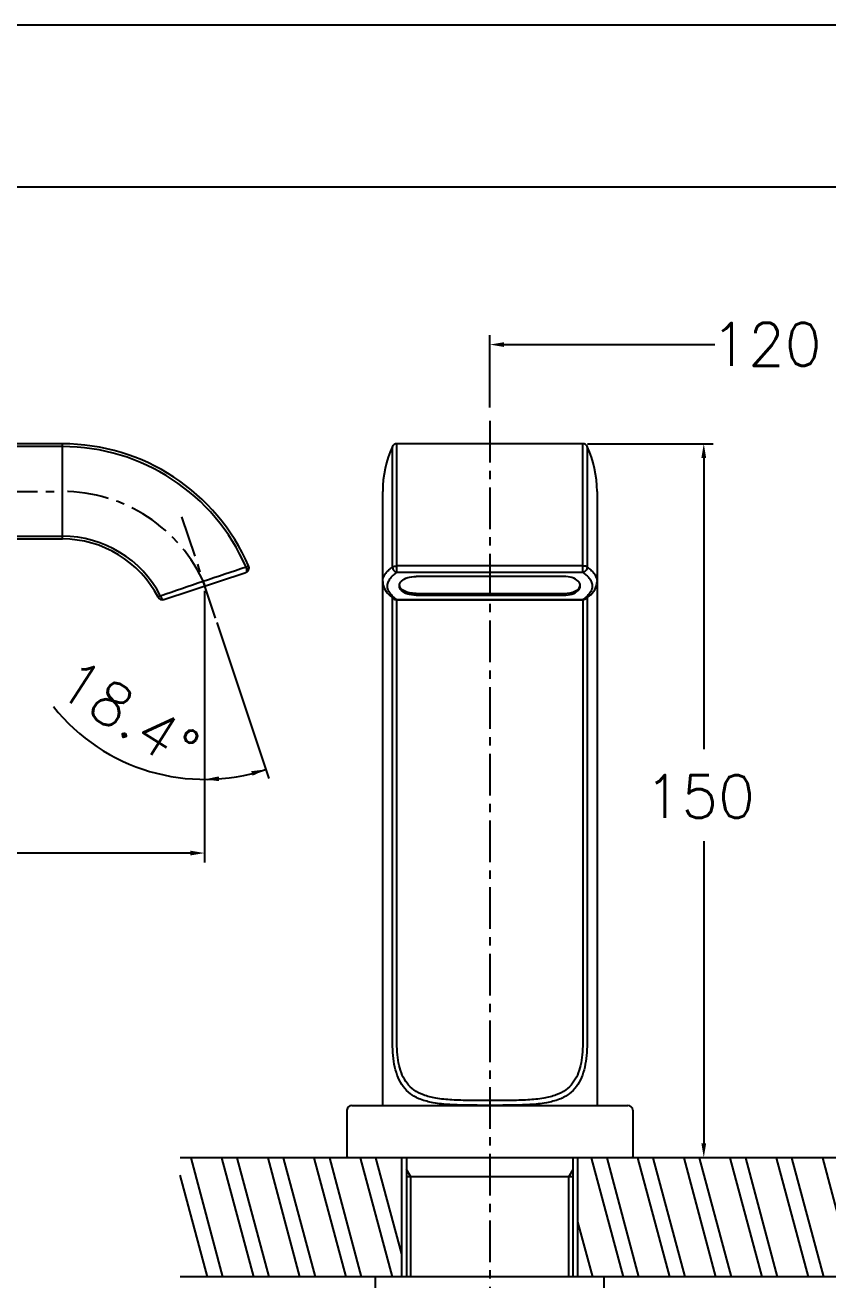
# Model space of a CAD drawing. Extents: x 9930 to 10524, y 9980 to 10400.
# Drawn here: x 10169.5 to 10338, y 10136.2 to 10399.9 of the extents above; entities that cross this region are included whole.
import ezdxf

# ---------------------------------------------------------------- set-up
doc = ezdxf.new("R2010")
doc.units = 0
doc.header["$LTSCALE"] = 7
doc.header["$MEASUREMENT"] = 0
doc.linetypes.add('CENTER', pattern=[2, 1.25, -0.25, 0.25, -0.25])
doc.layers.get('0').update_dxf_attribs({"color": 2, "linetype": 'CONTINUOUS'})
for name, color, linetype in [('CL', 1, 'CENTER'), ('D', 2, 'CONTINUOUS'), ('DWG', 7, 'CONTINUOUS')]:
    doc.layers.add(name, color=color, linetype=linetype)
doc.styles.add('GHS', font='ROMANS', dxfattribs={"bigfont": 'GHS'})

msp = doc.modelspace()

# ---------------------------------------------------------------- hatches: boundary and pattern name
at = {"layer": 'D'}
h = msp.add_hatch(dxfattribs=at)
h.set_pattern_fill('ANSI32', color=256, scale=25, angle=60, style=0)
h.set_pattern_definition([(105, (6185.135, 10262.222), (-9.055555, -2.426429), []), (105, (6187.344, 10266.049), (-9.055555, -2.426429), [])])
h.paths.add_polyline_path([(10248.55, 10161.91), (10202.05, 10161.91), (10202.05, 10136.91), (10248.55, 10136.91)])
h.paths.add_polyline_path([(10368.55, 10161.91), (10285.55, 10161.91), (10285.55, 10136.91), (10368.55, 10136.91)])
h.paths.add_polyline_path([(10452.05, 10161.91), (10405.55, 10161.91), (10405.55, 10136.91), (10452.05, 10136.91)])

# ---------------------------------------------------------------- linework, layer by layer
msp.add_line((10523.67, 10399.88), (9929.67, 10399.88))
at = {"color": 4}
msp.add_line((9960.67, 10365.88), (10509.67, 10365.88), dxfattribs=at)
at = {"color": 7, "linetype": 'Continuous'}
for p, q in [((10452.05, 10161.91), (10202.05, 10161.91)), ((10452.05, 10136.91), (10202.05, 10136.91))]:
    msp.add_line(p, q, dxfattribs=at)
at = {"layer": 'CL'}
for p, q in [((10267.05, 10316.76), (10267.05, 10056.44)), ((10037.3, 10301.91), (10177.3, 10301.91)), ((10202.32, 10296.57), (10209.4, 10275.3))]:
    msp.add_line(p, q, dxfattribs=at)
msp.add_arc((10177.3, 10269.31), 32.6, 23.4831, 90, dxfattribs=at)
at = {"layer": 'D'}
for p, q in [((10267.05, 10319.52), (10267.05, 10334.76)), ((10270.05, 10332.76), (10314.31, 10332.76)), ((10177.3, 10311.33), (10037.3, 10311.33)), ((10177.3, 10291.91), (10177.3, 10311.91)), ((10246.61, 10286.01), (10246.61, 10311.33)), ((10247.52, 10284.89), (10247.52, 10311.91)), ((10286.57, 10284.89), (10286.57, 10311.91)), ((10287.48, 10311.33), (10287.48, 10286.01)), ((10287.57, 10311.91), (10313.97, 10311.91)), ((10311.97, 10308.91), (10311.97, 10247.78)), ((10037.3, 10292.49), (10177.3, 10292.49)), ((10215.86, 10286.01), (10216.39, 10286.24)), ((10286.57, 10286.24), (10247.52, 10286.24)), ((10286.57, 10284.89), (10247.52, 10284.89)), ((10197.91, 10279.93), (10197.39, 10279.66)), ((10207.16, 10281.02), (10207.16, 10223.93)), ((10246.61, 10185.91), (10246.61, 10279.55)), ((10247.52, 10185.91), (10247.52, 10279.17)), ((10247.52, 10279.17), (10286.57, 10279.17)), ((10286.57, 10279.17), (10286.57, 10185.91)), ((10287.48, 10279.55), (10287.48, 10185.91)), ((10209.72, 10274.35), (10220.61, 10241.6)), ((10311.97, 10228.4), (10311.97, 10164.91)), ((10204.16, 10225.93), (10010.3, 10225.93)), ((10250.45, 10157.91), (10249.55, 10159.47)), ((10250.45, 10136.91), (10250.45, 10157.91)), ((10283.65, 10157.91), (10284.55, 10159.47)), ((10283.65, 10136.91), (10283.65, 10157.91))]:
    msp.add_line(p, q, dxfattribs=at)
for centre, radius, start, end in [((10177.3, 10269.31), 42.02, 23.4143, 90), ((10177.3, 10269.31), 23.18, 27.2628, 90), ((11152.87, 7488.74), 2950.03, 108.5194, 108.88752), ((10207.16, 10282.02), 40.61, 218.5555, 288.4)]:
    msp.add_arc(centre, radius, start, end, dxfattribs=at)
at = {"layer": 'D', "extrusion": (0, 0, -1)}
msp.add_ellipse((10251.55, 10282.26), major_axis=(3.5, 0), ratio=0.513974, start_param=4.712365, end_param=4.712389, dxfattribs=at)
at = {"layer": 'D'}
msp.add_ellipse((10282.55, 10282.26), major_axis=(-3.5, 0), ratio=0.513974, start_param=4.712365, end_param=4.712389, dxfattribs=at)
for points, knots in [([(10215.86, 10286.01), (10215.93, 10285.77), (10216.04, 10285.43), (10215.93, 10284.94), (10215.79, 10284.89)], [0, 0, 0, 0, 0.633173, 1, 1, 1, 1]), ([(10197.91, 10279.93), (10197.99, 10279.72), (10198.11, 10279.41), (10198.47, 10279.13), (10198.59, 10279.17)], [0, 0, 0, 0, 0.634251, 1, 1, 1, 1])]:
    msp.add_open_spline(points, degree=3, knots=knots, dxfattribs=at)
for points in [[(10244.55, 10282.99), (10244.55, 10283.08), (10244.75, 10283.97), (10245.22, 10284.74), (10245.85, 10285.41), (10246.61, 10286.01)], [(10246.7, 10279.83), (10246.38, 10280.16), (10245.72, 10281.18), (10245.55, 10282.13), (10245.75, 10282.96), (10246.19, 10283.69), (10246.8, 10284.33), (10247.52, 10284.89)], [(10246.61, 10286.01), (10246.84, 10286.13), (10247.16, 10286.21), (10247.52, 10286.24)], [(10246.61, 10286.01), (10246.67, 10285.63), (10246.87, 10285.28), (10247.17, 10285.02), (10247.52, 10284.89)], [(10287.48, 10286.01), (10287.27, 10286.13), (10286.95, 10286.21), (10286.57, 10286.24)], [(10287.48, 10286.01), (10287.42, 10285.63), (10287.23, 10285.28), (10286.93, 10285.02), (10286.57, 10284.89)], [(10286.57, 10284.89), (10287.3, 10284.33), (10287.91, 10283.69), (10288.35, 10282.96), (10288.55, 10282.13), (10288.38, 10281.18), (10287.72, 10280.16), (10287.39, 10279.83)], [(10287.48, 10286.01), (10288.24, 10285.41), (10288.88, 10284.74), (10289.34, 10283.97), (10289.55, 10283.08), (10289.55, 10282.99)], [(10247.08, 10279.5), (10246.7, 10279.83)], [(10246.95, 10279.3), (10246.99, 10279.28)], [(10246.99, 10279.28), (10247.19, 10279.19), (10247.52, 10279.17)], [(10247.52, 10279.17), (10247.08, 10279.5)], [(10287, 10279.49), (10286.57, 10279.17)], [(10287.1, 10279.27), (10286.91, 10279.19), (10286.57, 10279.17)], [(10287.39, 10279.83), (10287, 10279.49)], [(10287.14, 10279.3), (10287.1, 10279.27)], [(10267.05, 10172.92), (10262.74, 10172.94), (10258.67, 10173.07), (10255.18, 10173.46), (10252.43, 10174.21), (10250.36, 10175.35), (10248.86, 10176.87), (10247.81, 10178.75), (10247.12, 10180.94), (10246.74, 10183.37), (10246.61, 10185.91)], [(10267.05, 10173.92), (10262.94, 10173.94), (10259.04, 10174.06), (10255.71, 10174.42), (10253.09, 10175.11), (10251.11, 10176.16), (10249.67, 10177.56), (10248.67, 10179.29), (10248.01, 10181.32), (10247.64, 10183.56), (10247.52, 10185.91)], [(10286.57, 10185.91), (10286.46, 10183.56), (10286.08, 10181.32), (10285.43, 10179.29), (10284.42, 10177.56), (10282.99, 10176.16), (10281.01, 10175.11), (10278.38, 10174.42), (10275.05, 10174.06), (10271.16, 10173.94), (10267.05, 10173.92)], [(10287.48, 10185.91), (10287.36, 10183.37), (10286.97, 10180.94), (10286.28, 10178.74), (10285.23, 10176.87), (10283.73, 10175.35), (10281.66, 10174.21), (10278.92, 10173.46), (10275.43, 10173.07), (10271.36, 10172.94), (10267.05, 10172.92)]]:
    msp.add_spline(points, degree=3, dxfattribs=at)
for points in [[(10270.05, 10333.26), (10270.05, 10332.26), (10267.05, 10332.76)], [(10311.47, 10308.91), (10312.47, 10308.91), (10311.97, 10311.91)], [(10210.18, 10241.03), (10210.14, 10242.03), (10207.16, 10241.42)], [(10216.96, 10243.13), (10217.24, 10242.17), (10219.98, 10243.49)], [(10204.16, 10226.43), (10204.16, 10225.43), (10207.16, 10225.93)], [(10311.47, 10164.91), (10312.47, 10164.91), (10311.97, 10161.91)]]:
    msp.add_solid(points, dxfattribs=at)
at = {"layer": 'DWG'}
for p, q in [((10177.3, 10311.91), (10037.3, 10311.91)), ((10286.57, 10311.91), (10247.52, 10311.91)), ((10244.55, 10172.91), (10244.55, 10301.91)), ((10289.55, 10301.91), (10289.55, 10172.91)), ((10037.3, 10291.91), (10177.3, 10291.91)), ((10198.59, 10279.17), (10215.79, 10284.89)), ((10282.55, 10284.06), (10251.55, 10284.06)), ((10246.95, 10279.3), (10246.95, 10279.3)), ((10247.52, 10279.12), (10286.57, 10279.12)), ((10251.55, 10280.46), (10282.55, 10280.46)), ((10251.55, 10280.08), (10282.55, 10280.08)), ((10287.14, 10279.3), (10287.14, 10279.3)), ((10237.05, 10171.91), (10237.05, 10162.21)), ((10238.05, 10172.91), (10296.05, 10172.91)), ((10297.05, 10171.91), (10297.05, 10162.21)), ((10237.05, 10162.21), (10237.35, 10161.91)), ((10248.55, 10136.91), (10248.55, 10161.91)), ((10249.55, 10161.91), (10249.55, 10136.91)), ((10284.55, 10136.91), (10284.55, 10161.91)), ((10285.55, 10136.91), (10285.55, 10161.91)), ((10297.05, 10162.21), (10296.75, 10161.91)), ((10284.55, 10157.91), (10249.55, 10157.91)), ((10243.05, 10134.41), (10243.05, 10136.91)), ((10291.05, 10134.41), (10291.05, 10136.91))]:
    msp.add_line(p, q, dxfattribs=at)
for centre, radius, start, end in [((10177.3, 10269.31), 42.6, 23.4143, 90), ((10267.05, 10301.91), 22.5, 155.2535, 180), ((10247.52, 10310.91), 1, 90, 155.2535), ((10286.57, 10310.91), 1, 24.7465, 90), ((10267.05, 10301.91), 22.5, 0, 24.7465), ((10177.3, 10269.31), 22.6, 27.2628, 90), ((10215.48, 10285.84), 1, 288.4, 23.4143), ((10198.28, 10280.12), 1, 207.2628, 288.4), ((10238.05, 10171.91), 1, 90, 180), ((10296.05, 10171.91), 1, 0, 90)]:
    msp.add_arc(centre, radius, start, end, dxfattribs=at)
at = {"layer": 'DWG', "extrusion": (0, 0, -1)}
for centre, ratio, start_param, end_param in [((10251.55, 10282.07), 0.568168, 1.570796, 4.712389), ((10251.55, 10282.26), 0.513974, 7.853982, 9.424778)]:
    msp.add_ellipse(centre, major_axis=(3.5, 0), ratio=ratio, start_param=start_param, end_param=end_param, dxfattribs=at)
at = {"layer": 'DWG'}
for centre, ratio, start_param, end_param in [((10282.55, 10282.07), 0.568168, 1.570796, 4.712389), ((10282.55, 10282.26), 0.513974, 7.853982, 9.424778)]:
    msp.add_ellipse(centre, major_axis=(-3.5, 0), ratio=ratio, start_param=start_param, end_param=end_param, dxfattribs=at)
for points in [[(10244.55, 10282.98), (10244.7, 10282), (10245.55, 10280.53), (10246.95, 10279.3)], [(10287.14, 10279.3), (10288.56, 10280.55), (10289.4, 10282.01), (10289.55, 10282.98)], [(10247.01, 10279.26), (10246.95, 10279.3)], [(10247.25, 10279.16), (10247.13, 10279.2), (10247.01, 10279.26)], [(10247.52, 10279.12), (10247.25, 10279.16)], [(10287.14, 10279.3), (10286.9, 10279.18), (10286.63, 10279.12), (10286.57, 10279.12)]]:
    msp.add_spline(points, degree=3, dxfattribs=at)

# ---------------------------------------------------------------- texts
at = {"layer": 'DWG', "style": 'GHS'}
msp.add_text('120', height=9, dxfattribs=at).set_placement((10313.55, 10328.32))
at = {"layer": 'DWG', "insert": (10191.19, 10254.96), "char_height": 9, "attachment_point": 5, "rotation": 327.4091, "style": 'GHS'}
msp.add_mtext('\\A1;18.4%%D', dxfattribs=at)
at = {"layer": 'DWG', "insert": (10311.13, 10237.82), "char_height": 9, "attachment_point": 5, "style": 'GHS'}
msp.add_mtext('150', dxfattribs=at)

doc.saveas('drawing.dxf')
